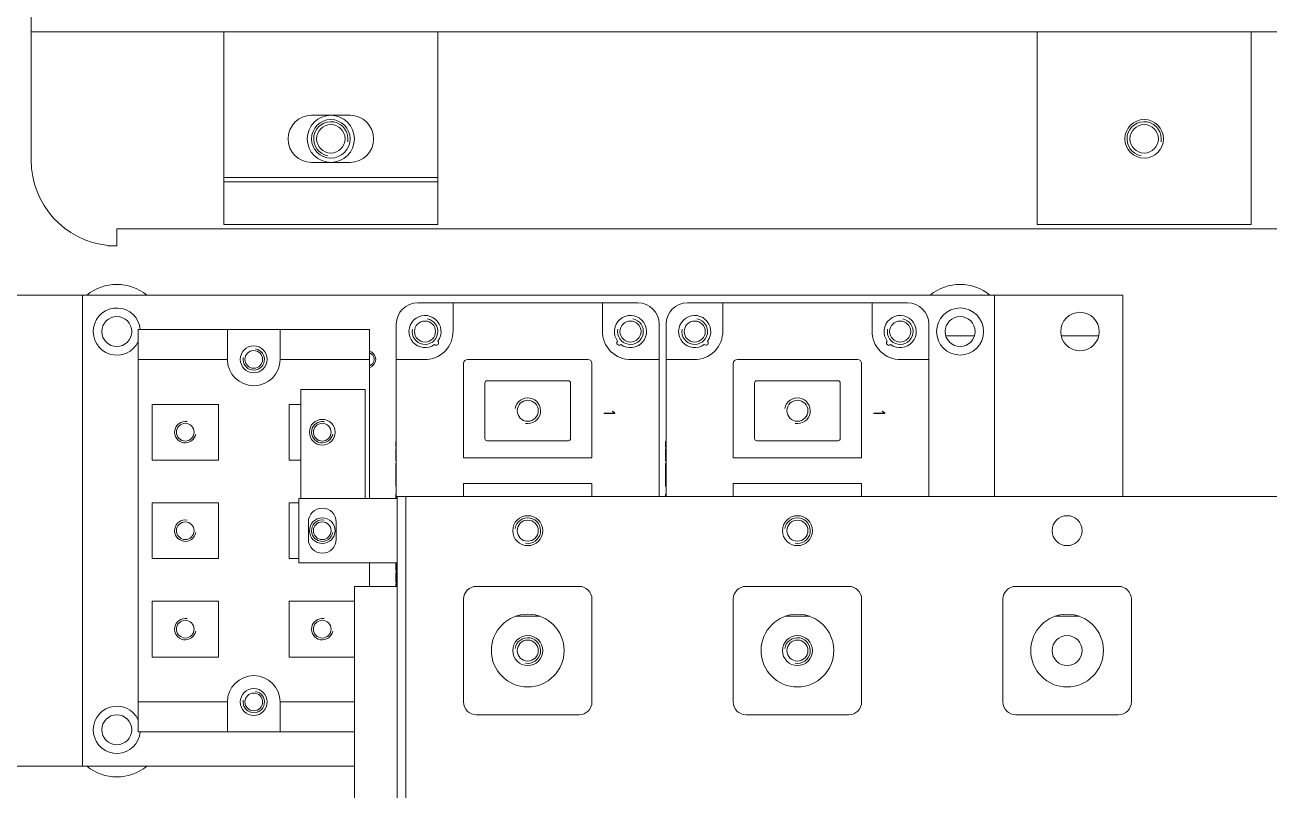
# Model space of a CAD drawing. Header units: millimetres. Extents: x 0 to 5940, y 0 to 4200.
# Drawn here: x 3066.1 to 3356.8, y 3097.9 to 3276.6 of the extents above; entities that cross this region are included whole.
import ezdxf

# ---------------------------------------------------------------- set-up
doc = ezdxf.new("R2010")
doc.units = ezdxf.units.MM
doc.header["$LTSCALE"] = 10
doc.layers.add('가시적인 것(ISO)', color=3, linetype='Continuous', lineweight=5, true_color=0x00ff00)
doc.layers.add('가시적인 좁은 것(ISO)', color=3, linetype='Continuous', lineweight=5, true_color=0x00ff00)
doc.layers.add('해치(ISO)', color=7, linetype='Continuous', lineweight=5)

msp = doc.modelspace()

# ---------------------------------------------------------------- hatches: boundary and pattern name
at = {"layer": '해치(ISO)'}
h = msp.add_hatch(dxfattribs=at)
h.set_pattern_fill('ANSI31', color=256, scale=254, angle=75.00018, style=0)
h.set_pattern_definition([(120.0002, (0, 0), (-27.49626, -15.87508), [])])
edge = h.paths.add_edge_path()
edge.add_line((3698.305, 3517.714), (3725.805, 3517.714))
edge.add_ellipse((3725.805, 3513.214), major_axis=(0, 4.5), ratio=1, start_angle=270, end_angle=360, ccw=False)
edge.add_line((3730.305, 3513.214), (3730.305, 3485.714))
edge.add_ellipse((3733.305, 3485.714), major_axis=(-3, 0), ratio=1, start_angle=0, end_angle=90)
edge.add_line((3733.305, 3482.714), (3735.305, 3482.714))
edge.add_line((3735.305, 3482.714), (3735.305, 3522.714))
edge.add_line((3735.305, 3522.714), (3695.305, 3522.714))
edge.add_line((3695.305, 3522.714), (3695.305, 3520.714))
edge.add_ellipse((3698.305, 3520.714), major_axis=(-3, 0), ratio=1, start_angle=0, end_angle=90)
edge = h.paths.add_edge_path()
edge.add_line((2939.905, 3482.714), (2941.905, 3482.714))
edge.add_ellipse((2941.905, 3485.714), major_axis=(0, -3), ratio=1, start_angle=0, end_angle=90)
edge.add_line((2944.905, 3485.714), (2944.905, 3513.214))
edge.add_ellipse((2949.405, 3513.214), major_axis=(-4.5, 0), ratio=1, start_angle=270, end_angle=360, ccw=False)
edge.add_line((2949.405, 3517.714), (2976.905, 3517.714))
edge.add_ellipse((2976.905, 3520.714), major_axis=(0, -3), ratio=1, start_angle=0, end_angle=90)
edge.add_line((2979.905, 3520.714), (2979.905, 3522.714))
edge.add_line((2979.905, 3522.714), (2939.905, 3522.714))
edge.add_line((2939.905, 3522.714), (2939.905, 3482.714))
edge = h.paths.add_edge_path()
edge.add_line((2939.905, 2817.314), (2939.905, 2777.314))
edge.add_line((2939.905, 2777.314), (2979.905, 2777.314))
edge.add_line((2979.905, 2777.314), (2979.905, 2779.314))
edge.add_ellipse((2976.905, 2779.314), major_axis=(3, 0), ratio=1, start_angle=0, end_angle=90)
edge.add_line((2976.905, 2782.314), (2949.143, 2782.314))
edge.add_ellipse((2949.143, 2786.814), major_axis=(0, -4.5), ratio=1, start_angle=269.50889, end_angle=360, ccw=False)
edge.add_line((2944.644, 2786.853), (2944.879, 2814.289))
edge.add_ellipse((2941.879, 2814.314), major_axis=(3, -0.026), ratio=1, start_angle=0, end_angle=90.49111)
edge.add_line((2941.879, 2817.314), (2939.905, 2817.314))
edge = h.paths.add_edge_path()
edge.add_line((3730.331, 2814.289), (3730.566, 2786.853))
edge.add_ellipse((3726.066, 2786.814), major_axis=(4.5, 0.039), ratio=1, start_angle=269.50889, end_angle=360, ccw=False)
edge.add_line((3726.066, 2782.314), (3698.305, 2782.314))
edge.add_ellipse((3698.305, 2779.314), major_axis=(0, 3), ratio=1, start_angle=0, end_angle=90)
edge.add_line((3695.305, 2779.314), (3695.305, 2777.314))
edge.add_line((3695.305, 2777.314), (3735.305, 2777.314))
edge.add_line((3735.305, 2777.314), (3735.305, 2817.314))
edge.add_line((3735.305, 2817.314), (3733.331, 2817.314))
edge.add_ellipse((3733.331, 2814.314), major_axis=(0, 3), ratio=1, start_angle=0, end_angle=90.49111)

# ---------------------------------------------------------------- linework, layer by layer
at = {"layer": '가시적인 것(ISO)'}
for p, q in [((3067.605, 3245.014), (3067.605, 3431.014)), ((3067.605, 3275.014), (3537.605, 3275.014)), ((3112.605, 3275.014), (3112.605, 3241.014)), ((3162.605, 3241.014), (3162.605, 3275.014)), ((3302.605, 3275.014), (3302.605, 3230.014)), ((3352.605, 3230.014), (3352.605, 3275.014)), ((3133.105, 3255.514), (3142.105, 3255.514)), ((3142.105, 3244.514), (3133.105, 3244.514)), ((3112.605, 3241.014), (3162.605, 3241.014)), ((3112.605, 3240.014), (3112.605, 3241.014)), ((3162.605, 3241.014), (3162.605, 3240.014)), ((3112.605, 3240.014), (3112.605, 3230.014)), ((3162.605, 3240.014), (3112.605, 3240.014)), ((3162.605, 3230.014), (3162.605, 3240.014)), ((3156.605, 3230.014), (3112.605, 3230.014)), ((3156.605, 3230.014), (3162.605, 3230.014)), ((3346.605, 3230.014), (3302.605, 3230.014)), ((3346.605, 3230.014), (3352.605, 3230.014)), ((3087.605, 3229.014), (3547.605, 3229.014)), ((3087.605, 3229.014), (3087.605, 3225.014)), ((3085.605, 3225.014), (3085.605, 3225.115)), ((3087.605, 3225.014), (3085.605, 3225.014)), ((3051.605, 3213.514), (3079.605, 3213.514)), ((3079.605, 3213.514), (3079.605, 3103.514)), ((3292.605, 3213.514), (3079.605, 3213.514)), ((3292.605, 3166.514), (3292.605, 3213.514)), ((3292.605, 3213.514), (3322.605, 3213.514)), ((3322.605, 3213.514), (3322.605, 3166.514)), ((3157.905, 3211.714), (3166.155, 3211.714)), ((3201.055, 3211.714), (3166.155, 3211.714)), ((3166.155, 3211.714), (3166.155, 3205.194)), ((3201.055, 3211.714), (3209.305, 3211.714)), ((3201.055, 3205.194), (3201.055, 3211.714)), ((3220.905, 3211.714), (3229.155, 3211.714)), ((3264.055, 3211.714), (3229.155, 3211.714)), ((3229.155, 3211.714), (3229.155, 3205.194)), ((3264.055, 3211.714), (3272.305, 3211.714)), ((3264.055, 3205.194), (3264.055, 3211.714)), ((3152.905, 3198.464), (3152.905, 3206.714)), ((3214.305, 3206.714), (3214.305, 3198.464)), ((3215.905, 3198.464), (3215.905, 3206.714)), ((3277.305, 3206.714), (3277.305, 3198.464)), ((3092.605, 3205.514), (3113.455, 3205.514)), ((3092.605, 3198.514), (3092.605, 3205.514)), ((3113.455, 3198.514), (3113.455, 3205.514)), ((3113.455, 3205.514), (3125.755, 3205.514)), ((3125.755, 3205.514), (3146.605, 3205.514)), ((3125.755, 3205.514), (3125.755, 3198.514)), ((3146.605, 3205.514), (3146.605, 3198.514)), ((3287.959, 3204.014), (3281.251, 3204.014)), ((3316.992, 3204.014), (3308.217, 3204.014)), ((3092.605, 3198.514), (3113.455, 3198.514)), ((3092.605, 3118.514), (3092.605, 3198.514)), ((3125.755, 3198.514), (3146.605, 3198.514)), ((3146.605, 3198.514), (3146.605, 3166.014)), ((3152.905, 3198.464), (3152.905, 3166.014)), ((3159.425, 3198.464), (3152.905, 3198.464)), ((3168.605, 3197.514), (3168.605, 3175.514)), ((3197.605, 3198.514), (3169.605, 3198.514)), ((3198.605, 3175.514), (3198.605, 3197.514)), ((3214.305, 3198.464), (3207.785, 3198.464)), ((3214.305, 3166.514), (3214.305, 3198.464)), ((3215.905, 3198.464), (3215.905, 3166.514)), ((3222.425, 3198.464), (3215.905, 3198.464)), ((3231.605, 3197.514), (3231.605, 3175.514)), ((3260.605, 3198.514), (3232.605, 3198.514)), ((3261.605, 3175.514), (3261.605, 3197.514)), ((3277.305, 3198.464), (3270.785, 3198.464)), ((3277.305, 3166.514), (3277.305, 3198.464)), ((3130.605, 3166.014), (3130.605, 3191.514)), ((3130.605, 3191.514), (3145.605, 3191.514)), ((3145.605, 3191.514), (3145.605, 3166.014)), ((3173.605, 3193.014), (3173.605, 3180.014)), ((3193.105, 3193.514), (3174.105, 3193.514)), ((3193.605, 3180.014), (3193.605, 3193.014)), ((3236.605, 3193.014), (3236.605, 3180.014)), ((3256.105, 3193.514), (3237.105, 3193.514)), ((3256.605, 3180.014), (3256.605, 3193.014)), ((3111.355, 3188.014), (3095.855, 3188.014)), ((3095.855, 3188.014), (3095.855, 3175.014)), ((3111.355, 3175.014), (3111.355, 3188.014)), ((3130.605, 3188.014), (3127.855, 3188.014)), ((3127.855, 3188.014), (3127.855, 3175.014)), ((3203.918, 3185.955), (3201.487, 3185.955)), ((3201.487, 3185.955), (3201.487, 3185.905)), ((3201.487, 3185.905), (3203.987, 3185.905)), ((3203.45, 3186.447), (3203.412, 3186.411)), ((3203.412, 3186.411), (3203.918, 3185.955)), ((3203.987, 3185.964), (3203.45, 3186.447)), ((3203.987, 3185.905), (3203.987, 3185.964)), ((3266.918, 3185.955), (3264.487, 3185.955)), ((3264.487, 3185.955), (3264.487, 3185.905)), ((3264.487, 3185.905), (3266.987, 3185.905)), ((3266.45, 3186.447), (3266.412, 3186.411)), ((3266.412, 3186.411), (3266.918, 3185.955)), ((3266.987, 3185.964), (3266.45, 3186.447)), ((3266.987, 3185.905), (3266.987, 3185.964)), ((3152.905, 3179.347), (3152.805, 3179.347)), ((3152.805, 3179.347), (3152.805, 3177.992)), ((3152.905, 3177.992), (3152.805, 3177.992)), ((3152.905, 3177.614), (3152.805, 3177.614)), ((3174.105, 3179.514), (3193.105, 3179.514)), ((3215.905, 3179.347), (3215.805, 3179.347)), ((3215.805, 3179.347), (3215.805, 3177.992)), ((3215.905, 3177.992), (3215.805, 3177.992)), ((3215.905, 3177.614), (3215.805, 3177.614)), ((3237.105, 3179.514), (3256.105, 3179.514)), ((3095.855, 3175.014), (3111.355, 3175.014)), ((3127.855, 3175.014), (3130.605, 3175.014)), ((3152.905, 3175.297), (3152.805, 3175.297)), ((3152.905, 3174.801), (3152.805, 3174.801)), ((3152.805, 3174.801), (3152.805, 3174.787)), ((3152.905, 3174.787), (3152.805, 3174.787)), ((3152.905, 3174.202), (3152.805, 3174.202)), ((3152.805, 3174.202), (3152.805, 3173.275)), ((3168.605, 3175.514), (3198.605, 3175.514)), ((3215.905, 3175.297), (3215.805, 3175.297)), ((3215.905, 3174.801), (3215.805, 3174.801)), ((3215.805, 3174.801), (3215.805, 3174.787)), ((3215.905, 3174.787), (3215.805, 3174.787)), ((3215.905, 3174.202), (3215.805, 3174.202)), ((3215.805, 3174.202), (3215.805, 3173.275)), ((3231.605, 3175.514), (3261.605, 3175.514)), ((3152.905, 3172.356), (3152.805, 3172.356)), ((3152.905, 3171.993), (3152.805, 3171.993)), ((3152.905, 3171.828), (3152.805, 3171.828)), ((3152.905, 3171.723), (3152.805, 3171.723)), ((3152.805, 3171.723), (3152.805, 3168.91)), ((3215.905, 3172.356), (3215.805, 3172.356)), ((3215.905, 3171.993), (3215.805, 3171.993)), ((3215.905, 3171.828), (3215.805, 3171.828)), ((3215.905, 3171.723), (3215.805, 3171.723)), ((3215.805, 3171.723), (3215.805, 3168.91)), ((3152.905, 3168.91), (3152.805, 3168.91)), ((3168.605, 3169.514), (3168.605, 3166.514)), ((3198.605, 3169.514), (3168.605, 3169.514)), ((3198.605, 3166.514), (3198.605, 3169.514)), ((3215.905, 3168.91), (3215.805, 3168.91)), ((3231.605, 3169.514), (3231.605, 3166.514)), ((3261.605, 3169.514), (3231.605, 3169.514)), ((3261.605, 3166.514), (3261.605, 3169.514)), ((3153.105, 3166.014), (3130.105, 3166.014)), ((3130.105, 3151.014), (3130.105, 3166.014)), ((3152.905, 3167.052), (3152.805, 3167.052)), ((3152.805, 3167.052), (3152.805, 3166.014)), ((3153.105, 3161.514), (3153.105, 3166.514)), ((3155.105, 3166.514), (3153.105, 3166.514)), ((3155.105, 3166.514), (3155.105, 3161.514)), ((3155.105, 3166.514), (3157.105, 3166.514)), ((3157.105, 3166.514), (3494.105, 3166.514)), ((3215.905, 3167.052), (3215.805, 3167.052)), ((3215.805, 3167.052), (3215.805, 3166.514)), ((3111.355, 3165.014), (3095.855, 3165.014)), ((3095.855, 3165.014), (3095.855, 3152.014)), ((3111.355, 3152.014), (3111.355, 3165.014)), ((3130.105, 3165.014), (3127.855, 3165.014)), ((3127.855, 3165.014), (3127.855, 3152.014)), ((3132.355, 3156.514), (3132.355, 3160.514)), ((3138.855, 3160.514), (3138.855, 3156.514)), ((3153.105, 3161.514), (3153.105, 2991.514)), ((3155.105, 3161.514), (3155.105, 2991.514)), ((3095.855, 3152.014), (3111.355, 3152.014)), ((3127.855, 3152.014), (3130.105, 3152.014)), ((3153.105, 3151.014), (3130.105, 3151.014)), ((3146.605, 3151.014), (3146.605, 3145.514)), ((3152.905, 3150.99), (3152.805, 3150.99)), ((3152.905, 3151.014), (3152.905, 3145.514)), ((3152.905, 3150.267), (3152.805, 3150.267)), ((3152.805, 3150.267), (3152.805, 3149.904)), ((3152.905, 3149.904), (3152.805, 3149.904)), ((3152.805, 3149.904), (3152.805, 3149.283)), ((3152.905, 3149.283), (3152.805, 3149.283)), ((3152.905, 3148.639), (3152.805, 3148.639)), ((3152.905, 3148.565), (3152.805, 3148.565)), ((3153.105, 3145.514), (3143.105, 3145.514)), ((3143.105, 3145.514), (3143.105, 2973.514)), ((3152.905, 3146.625), (3152.805, 3146.625)), ((3152.805, 3146.625), (3152.805, 3146.48)), ((3152.905, 3146.48), (3152.805, 3146.48)), ((3152.905, 3145.913), (3152.805, 3145.913)), ((3152.805, 3145.913), (3152.805, 3145.514)), ((3171.605, 3145.514), (3195.605, 3145.514)), ((3234.605, 3145.514), (3258.605, 3145.514)), ((3297.605, 3145.514), (3321.605, 3145.514)), ((3111.355, 3142.014), (3095.855, 3142.014)), ((3095.855, 3142.014), (3095.855, 3129.014)), ((3111.355, 3129.014), (3111.355, 3142.014)), ((3143.105, 3142.014), (3127.855, 3142.014)), ((3127.855, 3142.014), (3127.855, 3129.014)), ((3168.605, 3118.514), (3168.605, 3142.514)), ((3198.605, 3142.514), (3198.605, 3118.514)), ((3231.605, 3118.514), (3231.605, 3142.514)), ((3261.605, 3142.514), (3261.605, 3118.514)), ((3294.605, 3118.514), (3294.605, 3142.514)), ((3324.605, 3142.514), (3324.605, 3118.514)), ((3180.732, 3138.514), (3186.477, 3138.514)), ((3243.732, 3138.514), (3249.477, 3138.514)), ((3306.732, 3138.514), (3312.477, 3138.514)), ((3095.855, 3129.014), (3111.355, 3129.014)), ((3127.855, 3129.014), (3143.105, 3129.014)), ((3113.455, 3118.514), (3092.605, 3118.514)), ((3092.605, 3111.514), (3092.605, 3118.514)), ((3113.455, 3111.514), (3113.455, 3118.514)), ((3143.105, 3118.514), (3125.755, 3118.514)), ((3125.755, 3118.514), (3125.755, 3111.514)), ((3195.605, 3115.514), (3171.605, 3115.514)), ((3258.605, 3115.514), (3234.605, 3115.514)), ((3321.605, 3115.514), (3297.605, 3115.514)), ((3113.455, 3111.514), (3092.605, 3111.514)), ((3125.755, 3111.514), (3113.455, 3111.514)), ((3143.105, 3111.514), (3125.755, 3111.514)), ((3051.605, 3103.514), (3079.605, 3103.514)), ((3079.605, 3103.514), (3143.105, 3103.514))]:
    msp.add_line(p, q, dxfattribs=at)
for centre, radius in [((3137.605, 3250.014), 5.5), ((3137.605, 3250.014), 4.5), ((3137.605, 3250.014), 3.324), ((3327.605, 3250.014), 4.5), ((3327.605, 3250.014), 3.324), ((3284.605, 3205.014), 5.5), ((3312.605, 3205.014), 4.5), ((3087.605, 3205.014), 3.5), ((3159.605, 3205.014), 2.458), ((3207.605, 3205.014), 2.458), ((3222.605, 3205.014), 2.458), ((3270.605, 3205.014), 2.458), ((3284.605, 3205.014), 3.5), ((3119.605, 3198.514), 3.15), ((3119.605, 3198.514), 2.067), ((3183.605, 3186.514), 2.458), ((3246.605, 3186.514), 2.458), ((3103.605, 3181.514), 2.067), ((3135.605, 3181.514), 3), ((3135.605, 3181.514), 2.067), ((3103.605, 3158.514), 2.067), ((3135.605, 3158.514), 3), ((3135.605, 3158.514), 2.067), ((3183.605, 3158.514), 3.5), ((3183.605, 3158.514), 2.458), ((3246.605, 3158.514), 3.5), ((3246.605, 3158.514), 2.458), ((3309.605, 3158.514), 3.5), ((3103.605, 3135.514), 2.067), ((3135.605, 3135.514), 2.067), ((3183.605, 3130.514), 8.5), ((3246.605, 3130.514), 8.5), ((3309.605, 3130.514), 8.5), ((3183.605, 3130.514), 3.5), ((3246.605, 3130.514), 3.5), ((3309.605, 3130.514), 3.5), ((3183.605, 3130.514), 2.458), ((3246.605, 3130.514), 2.458), ((3119.605, 3118.514), 3.15), ((3119.605, 3118.514), 2.067), ((3087.605, 3112.014), 3.5)]:
    msp.add_circle(centre, radius, dxfattribs=at)
for centre, radius, start, end in [((3133.105, 3250.014), 5.5, 90, 270), ((3142.105, 3250.014), 5.5, 270, 90), ((3087.605, 3245.014), 20, 180, 264.26083), ((3087.605, 3205.014), 11, 50.59943, 129.40057), ((3284.605, 3205.014), 11, 50.59943, 129.40057), ((3087.605, 3205.014), 5.5, 5.21591, 335.38002), ((3157.905, 3206.714), 5, 90, 180), ((3209.305, 3206.714), 5, 0, 90), ((3220.905, 3206.714), 5, 90, 180), ((3272.305, 3206.714), 5, 0, 90), ((3159.605, 3205.014), 3.75, 323.32867, 306.67133), ((3207.605, 3205.014), 3.75, 233.32867, 216.67133), ((3222.605, 3205.014), 3.75, 323.32867, 306.67133), ((3270.605, 3205.014), 3.75, 233.32867, 216.67133), ((3159.605, 3205.014), 6.552, 268.42732, 1.57268), ((3207.605, 3205.014), 6.552, 178.42732, 271.57268), ((3222.605, 3205.014), 6.552, 268.42732, 1.57268), ((3270.605, 3205.014), 6.552, 178.42732, 271.57268), ((3162.256, 3202.363), 0.545, 220.83567, 49.16433), ((3204.953, 3202.363), 0.545, 130.83567, 319.16433), ((3225.256, 3202.363), 0.545, 220.83567, 49.16433), ((3267.953, 3202.363), 0.545, 130.83567, 319.16433), ((3119.605, 3198.514), 6.15, 180, 0), ((3146.105, 3198.514), 1.621, 287.96594, 72.03406), ((3169.605, 3197.514), 1, 90, 180), ((3197.605, 3197.514), 1, 0, 90), ((3232.605, 3197.514), 1, 90, 180), ((3260.605, 3197.514), 1, 0, 90), ((3174.105, 3193.014), 0.5, 90, 180), ((3193.105, 3193.014), 0.5, 0, 90), ((3237.105, 3193.014), 0.5, 90, 180), ((3256.105, 3193.014), 0.5, 0, 90), ((3174.105, 3180.014), 0.5, 180, 270), ((3193.105, 3180.014), 0.5, 270, 0), ((3237.105, 3180.014), 0.5, 180, 270), ((3256.105, 3180.014), 0.5, 270, 0), ((3135.605, 3160.514), 3.25, 0, 180), ((3135.605, 3156.514), 3.25, 180, 0), ((3171.605, 3142.514), 3, 90, 180), ((3195.605, 3142.514), 3, 0, 90), ((3234.605, 3142.514), 3, 90, 180), ((3258.605, 3142.514), 3, 0, 90), ((3297.605, 3142.514), 3, 90, 180), ((3321.605, 3142.514), 3, 0, 90), ((3119.605, 3118.514), 6.15, 0, 180), ((3087.605, 3112.014), 5.5, 24.61998, 354.78409), ((3171.605, 3118.514), 3, 180, 270), ((3195.605, 3118.514), 3, 270, 0), ((3234.605, 3118.514), 3, 180, 270), ((3258.605, 3118.514), 3, 270, 0), ((3297.605, 3118.514), 3, 180, 270), ((3321.605, 3118.514), 3, 270, 0), ((3087.605, 3112.014), 11, 230.59943, 309.40057)]:
    msp.add_arc(centre, radius, start, end, dxfattribs=at)
for points in [[(3152.805, 3177.614), (3152.805, 3177.519), (3152.805, 3177.376), (3152.805, 3177.155)], [(3152.805, 3177.155), (3152.805, 3176.942), (3152.805, 3176.318), (3152.805, 3175.947)], [(3215.805, 3177.614), (3215.805, 3177.519), (3215.805, 3177.376), (3215.805, 3177.155)], [(3215.805, 3177.155), (3215.805, 3176.942), (3215.805, 3176.318), (3215.805, 3175.947)], [(3152.805, 3175.947), (3152.805, 3175.768), (3152.805, 3175.445), (3152.805, 3175.297)], [(3152.805, 3175.297), (3152.805, 3175.178), (3152.805, 3174.889), (3152.805, 3174.801)], [(3215.805, 3175.947), (3215.805, 3175.768), (3215.805, 3175.445), (3215.805, 3175.297)], [(3215.805, 3175.297), (3215.805, 3175.178), (3215.805, 3174.889), (3215.805, 3174.801)], [(3152.805, 3173.275), (3152.805, 3172.9), (3152.805, 3172.526), (3152.805, 3172.356)], [(3152.805, 3172.356), (3152.805, 3172.166), (3152.805, 3172.062), (3152.805, 3171.993)], [(3152.805, 3171.993), (3152.805, 3171.894), (3152.805, 3171.828)], [(3215.805, 3173.275), (3215.805, 3172.9), (3215.805, 3172.526), (3215.805, 3172.356)], [(3215.805, 3172.356), (3215.805, 3172.166), (3215.805, 3172.062), (3215.805, 3171.993)], [(3215.805, 3171.993), (3215.805, 3171.894), (3215.805, 3171.828)], [(3152.805, 3150.99), (3152.805, 3150.63), (3152.805, 3150.289), (3152.805, 3150.267)], [(3152.805, 3148.639), (3152.805, 3148.601), (3152.805, 3148.565)], [(3152.805, 3148.565), (3152.805, 3148.42), (3152.805, 3147.901), (3152.805, 3147.669)], [(3152.805, 3147.669), (3152.805, 3147.178), (3152.805, 3146.846), (3152.805, 3146.625)]]:
    msp.add_open_spline(points, degree=2, dxfattribs=at)
at = {"layer": '가시적인 좁은 것(ISO)'}
for centre, radius, start, end in [((3137.605, 3250.014), 4, 350, 260), ((3327.605, 3250.014), 4, 350, 260), ((3159.605, 3205.014), 3, 170, 80), ((3207.605, 3205.014), 3, 170, 80), ((3222.605, 3205.014), 3, 170, 80), ((3270.605, 3205.014), 3, 170, 80), ((3119.605, 3198.514), 2.5, 170, 80), ((3146.105, 3198.514), 2, 284.47751, 75.52249), ((3183.605, 3186.514), 3, 260, 170), ((3246.605, 3186.514), 3, 260, 170), ((3103.605, 3181.514), 2.5, 80, 350), ((3135.605, 3181.514), 2.5, 80, 350), ((3103.605, 3158.514), 2.5, 80, 350), ((3135.605, 3158.514), 2.5, 80, 350), ((3183.605, 3158.514), 3, 260, 170), ((3246.605, 3158.514), 3, 260, 170), ((3103.605, 3135.514), 2.5, 80, 350), ((3135.605, 3135.514), 2.5, 80, 350), ((3183.605, 3130.514), 3, 260, 170), ((3246.605, 3130.514), 3, 260, 170), ((3119.605, 3118.514), 2.5, 170, 80)]:
    msp.add_arc(centre, radius, start, end, dxfattribs=at)

doc.saveas('drawing.dxf')
